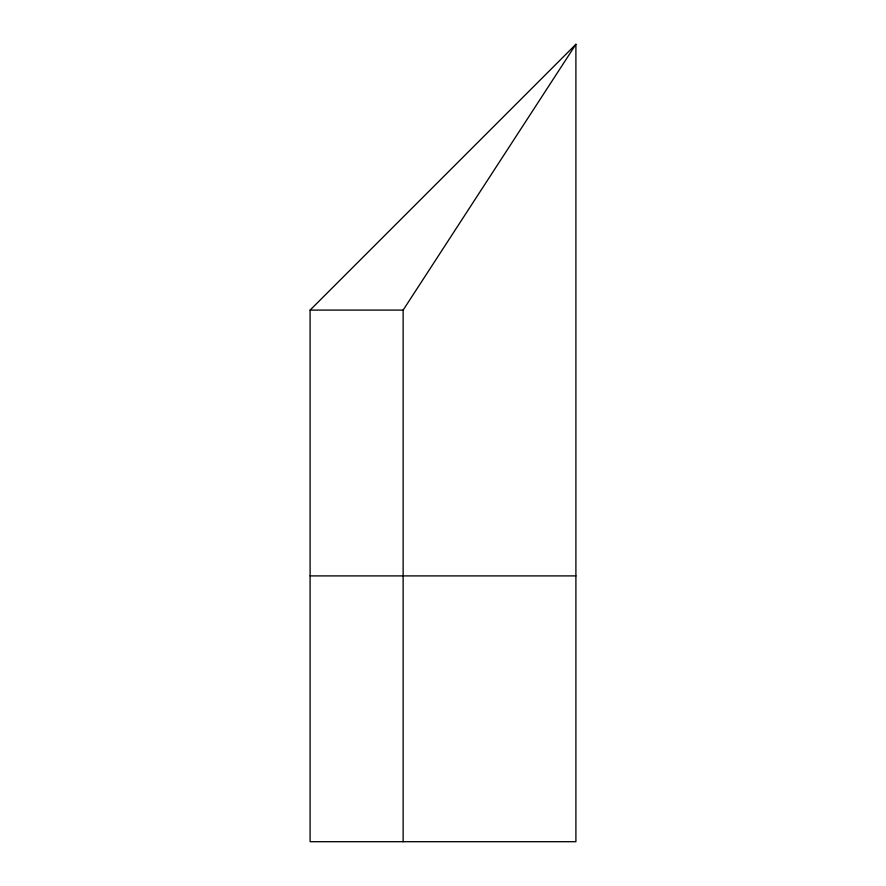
<?xml version="1.0" encoding="UTF-8"?>
<svg xmlns="http://www.w3.org/2000/svg" width="886" height="886" viewBox="0 0 886 886"><rect width="100%" height="100%" fill="white"/><g stroke="black" fill="none" stroke-linecap="round" stroke-linejoin="round"><path stroke-width="1.33" d="M403.13 841.7L403.13 310.1L575.9 44.3L575.9 841.7L310.1 841.7L310.1 310.1L575.9 44.3M310.1 310.1L403.13 310.1M310.1 575.9L575.9 575.9"/></g></svg>
